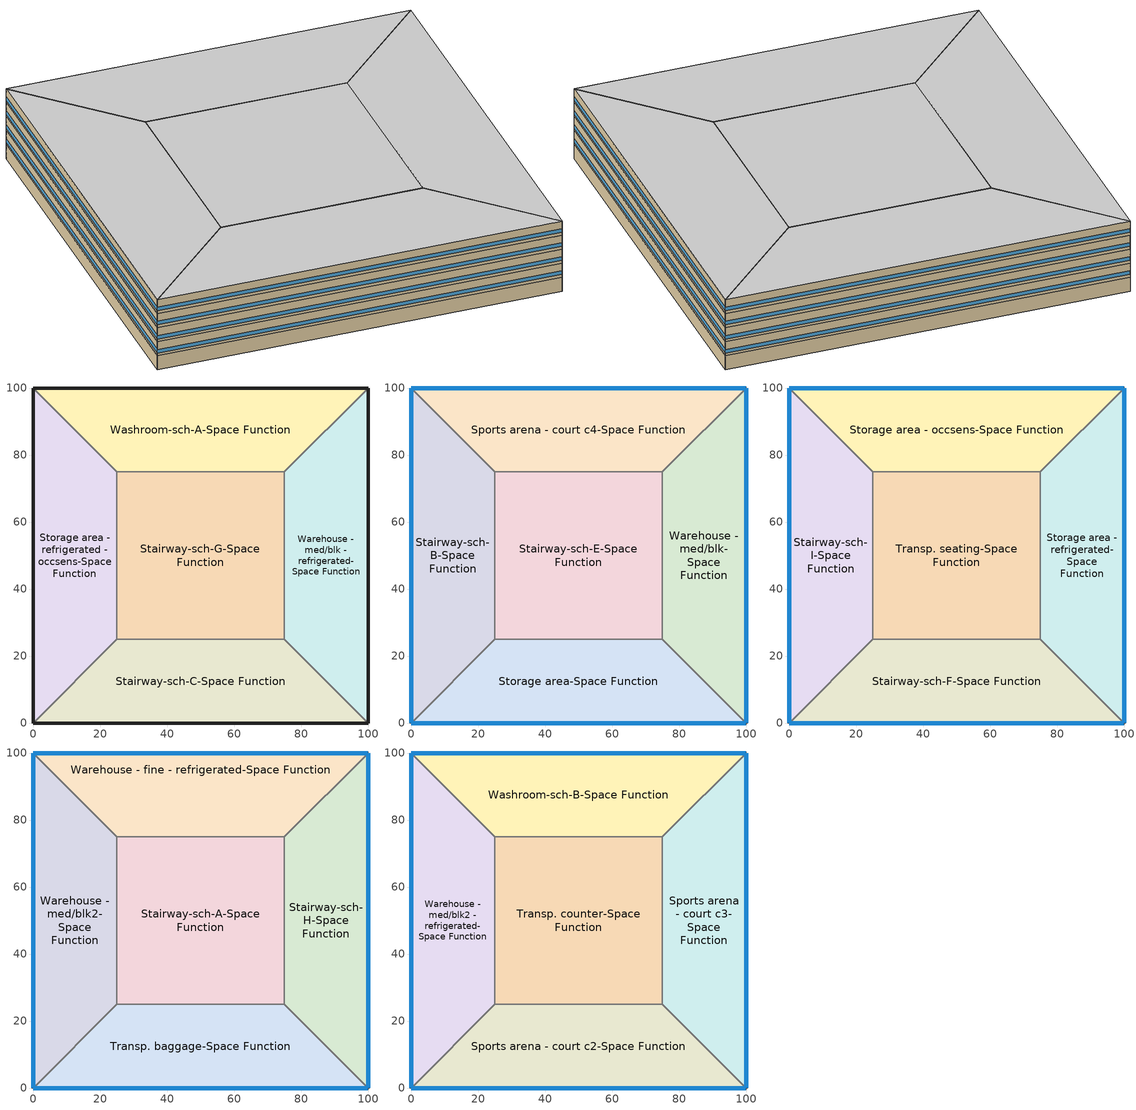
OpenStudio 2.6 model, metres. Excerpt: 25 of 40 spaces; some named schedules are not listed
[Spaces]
Storage area - refrigerated - occsens-Space Function
 floor ground: 0,0 0,100 25,75 25,25 z0
 wall ground: 0,100 0,0 z0:3.8
 wall to Washroom-sch-A-Space Function: 25,75 0,100 z0:3.8
 wall to Stairway-sch-G-Space Function: 25,25 25,75 z0:3.8
 wall to Stairway-sch-C-Space Function: 0,0 25,25 z0:3.8
Washroom-sch-A-Space Function
 floor ground: 0,100 100,100 75,75 25,75 z0
 wall ground: 100,100 0,100 z0:3.8
 wall to Warehouse - med/blk - refrigerated-Space Function: 75,75 100,100 z0:3.8
 wall to Stairway-sch-G-Space Function: 25,75 75,75 z0:3.8
Warehouse - med/blk - refrigerated-Space Function
 floor ground: 100,100 100,0 75,25 75,75 z0
 wall ground: 100,0 100,100 z0:3.8
 wall to Stairway-sch-C-Space Function: 75,25 100,0 z0:3.8
 wall to Stairway-sch-G-Space Function: 75,75 75,25 z0:3.8
Stairway-sch-C-Space Function
 floor ground: 100,0 0,0 25,25 75,25 z0
 wall ground: 0,0 100,0 z0:3.8
 wall to Stairway-sch-G-Space Function: 75,25 25,25 z0:3.8
Stairway-sch-G-Space Function
 floor ground: 25,25 25,75 75,75 75,25 z0
Stairway-sch-B-Space Function
 floor to Storage area - refrigerated - occsens-Space Function: 0,0 0,100 25,75 25,25 z3.8
 wall outside: 0,100 0,0 z3.8:7.6
 wall to Sports arena - court c4-Space Function: 25,75 0,100 z3.8:7.6
 wall to Stairway-sch-E-Space Function: 25,25 25,75 z3.8:7.6
 wall to Storage area-Space Function: 0,0 25,25 z3.8:7.6
 window: 0,99.97 0,0.03 z4.56:5.51
Sports arena - court c4-Space Function
 floor to Washroom-sch-A-Space Function: 0,100 100,100 75,75 25,75 z3.8
 wall outside: 100,100 0,100 z3.8:7.6
 wall to Warehouse - med/blk-Space Function: 75,75 100,100 z3.8:7.6
 wall to Stairway-sch-E-Space Function: 25,75 75,75 z3.8:7.6
 window: 99.97,100 0.03,100 z4.56:5.51
Warehouse - med/blk-Space Function
 floor to Warehouse - med/blk - refrigerated-Space Function: 100,100 100,0 75,25 75,75 z3.8
 wall outside: 100,0 100,100 z3.8:7.6
 wall to Storage area-Space Function: 75,25 100,0 z3.8:7.6
 wall to Stairway-sch-E-Space Function: 75,75 75,25 z3.8:7.6
 window: 100,0.03 100,99.97 z4.56:5.51
Storage area-Space Function
 floor to Stairway-sch-C-Space Function: 100,0 0,0 25,25 75,25 z3.8
 wall outside: 0,0 100,0 z3.8:7.6
 wall to Stairway-sch-E-Space Function: 75,25 25,25 z3.8:7.6
 window: 0.03,0 99.97,0 z4.56:5.51
Stairway-sch-E-Space Function
 floor to Stairway-sch-G-Space Function: 25,25 25,75 75,75 75,25 z3.8
Stairway-sch-I-Space Function
 floor to Stairway-sch-B-Space Function: 0,0 0,100 25,75 25,25 z7.6
 wall outside: 0,100 0,0 z7.6:11.4
 wall to Storage area - occsens-Space Function: 25,75 0,100 z7.6:11.4
 wall to Transp. seating-Space Function: 25,25 25,75 z7.6:11.4
 wall to Stairway-sch-F-Space Function: 0,0 25,25 z7.6:11.4
 window: 0,99.97 0,0.03 z8.36:9.31
Storage area - occsens-Space Function
 floor to Sports arena - court c4-Space Function: 0,100 100,100 75,75 25,75 z7.6
 wall outside: 100,100 0,100 z7.6:11.4
 wall to Storage area - refrigerated-Space Function: 75,75 100,100 z7.6:11.4
 wall to Transp. seating-Space Function: 25,75 75,75 z7.6:11.4
 window: 99.97,100 0.03,100 z8.36:9.31
Storage area - refrigerated-Space Function
 floor to Warehouse - med/blk-Space Function: 100,100 100,0 75,25 75,75 z7.6
 wall outside: 100,0 100,100 z7.6:11.4
 wall to Stairway-sch-F-Space Function: 75,25 100,0 z7.6:11.4
 wall to Transp. seating-Space Function: 75,75 75,25 z7.6:11.4
 window: 100,0.03 100,99.97 z8.36:9.31
Stairway-sch-F-Space Function
 floor to Storage area-Space Function: 100,0 0,0 25,25 75,25 z7.6
 wall outside: 0,0 100,0 z7.6:11.4
 wall to Transp. seating-Space Function: 75,25 25,25 z7.6:11.4
 window: 0.03,0 99.97,0 z8.36:9.31
Transp. seating-Space Function
 floor to Stairway-sch-E-Space Function: 25,25 25,75 75,75 75,25 z7.6
Warehouse - med/blk2-Space Function
 floor to Stairway-sch-I-Space Function: 0,0 0,100 25,75 25,25 z11.4
 wall outside: 0,100 0,0 z11.4:15.2
 wall to Warehouse - fine - refrigerated-Space Function: 25,75 0,100 z11.4:15.2
 wall to Stairway-sch-A-Space Function: 25,25 25,75 z11.4:15.2
 wall to Transp. baggage-Space Function: 0,0 25,25 z11.4:15.2
 window: 0,99.97 0,0.03 z12.16:13.11
Warehouse - fine - refrigerated-Space Function
 floor to Storage area - occsens-Space Function: 0,100 100,100 75,75 25,75 z11.4
 wall outside: 100,100 0,100 z11.4:15.2
 wall to Stairway-sch-H-Space Function: 75,75 100,100 z11.4:15.2
 wall to Stairway-sch-A-Space Function: 25,75 75,75 z11.4:15.2
 window: 99.97,100 0.03,100 z12.16:13.11
Stairway-sch-H-Space Function
 floor to Storage area - refrigerated-Space Function: 100,100 100,0 75,25 75,75 z11.4
 wall outside: 100,0 100,100 z11.4:15.2
 wall to Transp. baggage-Space Function: 75,25 100,0 z11.4:15.2
 wall to Stairway-sch-A-Space Function: 75,75 75,25 z11.4:15.2
 window: 100,0.03 100,99.97 z12.16:13.11
Transp. baggage-Space Function
 floor to Stairway-sch-F-Space Function: 100,0 0,0 25,25 75,25 z11.4
 wall outside: 0,0 100,0 z11.4:15.2
 wall to Stairway-sch-A-Space Function: 75,25 25,25 z11.4:15.2
 window: 0.03,0 99.97,0 z12.16:13.11
Stairway-sch-A-Space Function
 floor to Transp. seating-Space Function: 25,25 25,75 75,75 75,25 z11.4
Warehouse - med/blk2 - refrigerated-Space Function
 floor to Warehouse - med/blk2-Space Function: 0,0 0,100 25,75 25,25 z15.2
 wall outside: 0,100 0,0 z15.2:19
 wall to Washroom-sch-B-Space Function: 25,75 0,100 z15.2:19
 wall to Transp. counter-Space Function: 25,25 25,75 z15.2:19
 wall to Sports arena - court c2-Space Function: 0,0 25,25 z15.2:19
 window: 0,99.97 0,0.03 z15.96:16.91
 ceiling to Sports arena - court c1-Space Function: 25,25 25,75 0,100 0,0 z19
Washroom-sch-B-Space Function
 floor to Warehouse - fine - refrigerated-Space Function: 0,100 100,100 75,75 25,75 z15.2
 wall outside: 100,100 0,100 z15.2:19
 wall to Sports arena - court c3-Space Function: 75,75 100,100 z15.2:19
 wall to Transp. counter-Space Function: 25,75 75,75 z15.2:19
 window: 99.97,100 0.03,100 z15.96:16.91
 ceiling to Sports arena - ring-Space Function: 25,75 75,75 100,100 0,100 z19
Sports arena - court c3-Space Function
 floor to Stairway-sch-H-Space Function: 100,100 100,0 75,25 75,75 z15.2
 wall outside: 100,0 100,100 z15.2:19
 wall to Sports arena - court c2-Space Function: 75,25 100,0 z15.2:19
 wall to Transp. counter-Space Function: 75,75 75,25 z15.2:19
 window: 100,0.03 100,99.97 z15.96:16.91
 ceiling to Sales area-Space Function: 75,75 75,25 100,0 100,100 z19
Sports arena - court c2-Space Function
 floor to Transp. baggage-Space Function: 100,0 0,0 25,25 75,25 z15.2
 wall outside: 0,0 100,0 z15.2:19
 wall to Transp. counter-Space Function: 75,25 25,25 z15.2:19
 window: 0.03,0 99.97,0 z15.96:16.91
 ceiling to Retail - mall concourse-Space Function: 75,25 25,25 0,0 100,0 z19
Transp. counter-Space Function
 floor to Stairway-sch-A-Space Function: 25,25 25,75 75,75 75,25 z15.2
 ceiling to Transp. concourse-Space Function: 75,25 75,75 25,75 25,25 z19
[Building]
Building 1: Default Construction Set=BTAP-Mass at hdd = 6250.0; Standards Number of Stories=8; Standards Number of Above Ground Stories=8; Standards Building Type=NECB2011_unknown
[Site]
Fort McMurray AP_AB_CAN: Latitude {deg}=56.653; Longitude {deg}=-111.223; Time Zone {hr}=-7; Elevation {m}=369.1
[Site:WaterMainsTemperature]
Calculation Method=Correlation; Annual Average Outdoor Air Temperature {C}=1.875; Maximum Difference In Monthly Average Outdoor Air Temperatures {deltaC}=34.4
[SizingPeriod:DesignDay] Barometric Pressure {Pa}=96969; Sky Clearness=0; Rain Indicator=0; Snow Indicator=0; Day of Month=21; Daylight Saving Time Indicator=0; Humidity Indicating Type=Wetbulb; Dry-Bulb Temperature Range Modifier Type=DefaultMultipliers
Name | Maximum Dry-Bulb Temperature {C} | Daily Dry-Bulb Temperature Range {deltaC} | Humidity Indicating Conditions at Maximum Dry-Bulb | Wind Speed {m/s} | Wind Direction {deg} | Month | Day Type | Solar Model Indicator | ASHRAE Taub | ASHRAE Taud
Fort McMurray AP Ann Htg 99.6% Condns DB | -36.2 | 0 | -36.2 | 1 | 90 | 1 | WinterDesignDay | ASHRAEClearSky
Fort McMurray AP Ann Clg .4% Condns DB=>MWB | 28.9 | 12.4 | 17.8 | 3.7 | 250 | 7 | SummerDesignDay | ASHRAETau | 0.377 | 2.403
[Site:GroundTemperature:BuildingSurface]
19.527, 19.502, 19.536, 19.598, 20.002, 21.64, 22.225, 22.375, 21.449, 20.121, 19.802, 19.633
[Material:NoMass] Roughness=Smooth; Thermal Absorptance=0.9; Solar Absorptance=0.7
Name | Thermal Resistance {m2-K/W} | Visible Absorptance
Typical Carpet Pad; Typical Carpet Pad 1 | 0.21648 | 0.8
Typical Insulation 1 | 5.91238 | 0.7
Typical Insulation 2 | 4.49096 | 0.7
Typical Insulation 3 | 6.17282 | 0.7
Typical Carpet Pad 2 | 1.25503 | 0.8
Typical Carpet Pad 3; Typical Carpet Pad 4 | 3.45515 | 0.8
Typical Insulation 4 | 0.454528 | 0.7
Typical Insulation 5 | 0.454545 | 0.7
[Material]
Name | Roughness | Thickness {m} | Conductivity {W/m-K} | Density {kg/m3} | Specific Heat {J/kg-K} | Thermal Absorptance | Solar Absorptance | Visible Absorptance
G05 25mm wood | MediumSmooth | 0.0254 | 0.15 | 608 | 1630 | 0.9 | 0.5 | 0.5
100mm Normalweight concrete floor 1 | MediumSmooth | 0.1016 | 2.31 | 2322 | 832
G01 13mm gypsum board 1 | Smooth | 0.0127 | 0.16 | 800 | 1090 | 0.9 | 0.7 | 0.5
4 in. Normalweight Concrete Floor 1 | MediumRough | 0.1016 | 2.31 | 2322 | 832 | 0.9 | 0.7 | 0.7
1IN Stucco 1 | Smooth | 0.0253 | 0.6918 | 1858 | 837 | 0.9 | 0.7 | 0.92
8IN CONCRETE HW RefBldg 1 | Rough | 0.2032 | 1.311 | 2240 | 836.8 | 0.9 | 0.7 | 0.7
1/2IN Gypsum 1 | Smooth | 0.0127 | 0.16 | 784.9 | 830 | 0.9 | 0.4 | 0.4
Metal Roof Surface 1; F08 Metal surface 1 | Smooth | 0.0008 | 45.28 | 7824 | 500 | 0.9 | 0.7 | 0.7
6 in. Normalweight Concrete Floor 1; 6 in. Normalweight Concrete Floor 2; 6 in. Normalweight Concrete Floor 3 | MediumRough | 0.1524 | 2.31 | 2322 | 832 | 0.9 | 0.7 | 0.7
[Construction]
BTAP-Int-Partition; BTAP-Int-Door: G05 25mm wood
BTAP-Int-Floor: 100mm Normalweight concrete floor 1, Typical Carpet Pad
BTAP-Int-Wall: G01 13mm gypsum board 1, G01 13mm gypsum board 1
BTAP-Int-Ceiling: Typical Carpet Pad, 100mm Normalweight concrete floor 1
BTAP-Int-Window: SimpleGlazing
BTAP-Ext-Floor-Mass:U-0.162: Typical Insulation 1, 4 in. Normalweight Concrete Floor 1, Typical Carpet Pad 1
BTAP-Ext-Wall-Mass:U-0.21: 1IN Stucco 1, 8IN CONCRETE HW RefBldg 1, Typical Insulation 2, 1/2IN Gypsum 1
BTAP-Ext-Roof-Metal:U-0.162: Metal Roof Surface 1, Typical Insulation 3
BTAP-Grnd-Floor-Mass:U-0.757: 6 in. Normalweight Concrete Floor 1, Typical Carpet Pad 2
BTAP-Grnd-Wall-Mass:U-0.284: 6 in. Normalweight Concrete Floor 2, Typical Carpet Pad 3
BTAP-Grnd-Roof-Mass:U-0.284: 6 in. Normalweight Concrete Floor 3, Typical Carpet Pad 4
BTAP-Ext-FixedWindow:U=0.220 SHGC=0.600; BTAP-Ext-GlassDoors:U=0.220 SHGC=0.600; BTAP-Ext-Skylights:U=0.220 SHGC=0.600; BTAP-Ext-DaylightDomes:U=0.220 SHGC=0.600; BTAP-Ext-DaylightDiffuser:U=0.220 SHGC=0.600: SimpleGlazing:U=0.220 SHGC=0.600
BTAP-Ext-Door:U-2.2: F08 Metal surface 1, Typical Insulation 4
BTAP-Ext-OverHeadDoor:U-2.2: Typical Insulation 5
[DefaultConstructionSet]
BTAP-Mass at hdd = 6250.0: Default Exterior Surface Constructions=BTAP-Mass at hdd = 6250.0; Default Interior Surface Constructions=Default Surface Constructions 2; Default Ground Contact Surface Constructions=BTAP-Mass at hdd = 6250.0 1; Default Exterior SubSurface Constructions=BTAP-Mass at hdd = 6250.0; Default Interior SubSurface Constructions=Default Sub Surface Constructions 2; Interior Partition Construction=BTAP-Int-Partition
[DefaultSurfaceConstructions]
Name | Floor Construction | Wall Construction | Roof Ceiling Construction
Default Surface Constructions 2 | BTAP-Int-Floor | BTAP-Int-Wall | BTAP-Int-Ceiling
BTAP-Mass at hdd = 6250.0 | BTAP-Ext-Floor-Mass:U-0.162 | BTAP-Ext-Wall-Mass:U-0.21 | BTAP-Ext-Roof-Metal:U-0.162
BTAP-Mass at hdd = 6250.0 1 | BTAP-Grnd-Floor-Mass:U-0.757 | BTAP-Grnd-Wall-Mass:U-0.284 | BTAP-Grnd-Roof-Mass:U-0.284
[DefaultSubSurfaceConstructions]
Name | Fixed Window Construction | Operable Window Construction | Door Construction | Glass Door Construction | Overhead Door Construction | Skylight Construction | Tubular Daylight Dome Construction | Tubular Daylight Diffuser Construction
Default Sub Surface Constructions 2 | BTAP-Int-Window | BTAP-Int-Window | BTAP-Int-Door
BTAP-Mass at hdd = 6250.0 | BTAP-Ext-FixedWindow:U=0.220 SHGC=0.600 | BTAP-Ext-FixedWindow:U=0.220 SHGC=0.600 | BTAP-Ext-Door:U-2.2 | BTAP-Ext-GlassDoors:U=0.220 SHGC=0.600 | BTAP-Ext-OverHeadDoor:U-2.2 | BTAP-Ext-Skylights:U=0.220 SHGC=0.600 | BTAP-Ext-DaylightDomes:U=0.220 SHGC=0.600 | BTAP-Ext-DaylightDiffuser:U=0.220 SHGC=0.600
[WindowMaterial:SimpleGlazingSystem] U-Factor {W/m2-K}=2.2; Solar Heat Gain Coefficient=0.6; Visible Transmittance=0.21
SimpleGlazing; SimpleGlazing:U=0.220 SHGC=0.600
[BuildingStory] Nominal Floor to Floor Height {m}=3.8
Name | Nominal Z Coordinate {m}
Story 1 | 0
Story 2 | 3.8
Story 3 | 7.6
Story 4 | 11.4
Story 5 | 15.2
[Space]
Name | Space Type | Building Story | Thermal Zone
Storage area - refrigerated - occsens-Space Function | Space Function Storage area - refrigerated - occsens | Story 1 | Storage area - refrigerated - occsens-Space Function ZN
Washroom-sch-A-Space Function | Space Function Washroom-sch-A | Story 1 | Washroom-sch-A-Space Function ZN
Warehouse - med/blk - refrigerated-Space Function | Space Function Warehouse - med/blk - refrigerated | Story 1 | Warehouse - med/blk - refrigerated-Space Function ZN
Stairway-sch-C-Space Function | Space Function Stairway-sch-C | Story 1 | Stairway-sch-C-Space Function ZN
Stairway-sch-G-Space Function | Space Function Stairway-sch-G | Story 1 | Stairway-sch-G-Space Function ZN
Stairway-sch-B-Space Function | Space Function Stairway-sch-B | Story 2 | Stairway-sch-B-Space Function ZN
Sports arena - court c4-Space Function | Space Function Sports arena - court c4 | Story 2 | Sports arena - court c4-Space Function ZN
Warehouse - med/blk-Space Function | Space Function Warehouse - med/blk | Story 2 | Warehouse - med/blk-Space Function ZN
Storage area-Space Function | Space Function Storage area | Story 2 | Storage area-Space Function ZN
Stairway-sch-E-Space Function | Space Function Stairway-sch-E | Story 2 | Stairway-sch-E-Space Function ZN
Stairway-sch-I-Space Function | Space Function Stairway-sch-I | Story 3 | Stairway-sch-I-Space Function ZN
Storage area - occsens-Space Function | Space Function Storage area - occsens | Story 3 | Storage area - occsens-Space Function ZN
Storage area - refrigerated-Space Function | Space Function Storage area - refrigerated | Story 3 | Storage area - refrigerated-Space Function ZN
Stairway-sch-F-Space Function | Space Function Stairway-sch-F | Story 3 | Stairway-sch-F-Space Function ZN
Transp. seating-Space Function | Space Function Transp. seating | Story 3 | Transp. seating-Space Function ZN
Warehouse - med/blk2-Space Function | Space Function Warehouse - med/blk2 | Story 4 | Warehouse - med/blk2-Space Function ZN
Warehouse - fine - refrigerated-Space Function | Space Function Warehouse - fine - refrigerated | Story 4 | Warehouse - fine - refrigerated-Space Function ZN
Stairway-sch-H-Space Function | Space Function Stairway-sch-H | Story 4 | Stairway-sch-H-Space Function ZN
Transp. baggage-Space Function | Space Function Transp. baggage | Story 4 | Transp. baggage-Space Function ZN
Stairway-sch-A-Space Function | Space Function Stairway-sch-A | Story 4 | Stairway-sch-A-Space Function ZN
Warehouse - med/blk2 - refrigerated-Space Function | Space Function Warehouse - med/blk2 - refrigerated | Story 5 | Warehouse - med/blk2 - refrigerated-Space Function ZN
Washroom-sch-B-Space Function | Space Function Washroom-sch-B | Story 5 | Washroom-sch-B-Space Function ZN
Sports arena - court c3-Space Function | Space Function Sports arena - court c3 | Story 5 | Sports arena - court c3-Space Function ZN
Sports arena - court c2-Space Function | Space Function Sports arena - court c2 | Story 5 | Sports arena - court c2-Space Function ZN
Transp. counter-Space Function | Space Function Transp. counter | Story 5 | Transp. counter-Space Function ZN
[SpaceType] Standards Building Type=Space Function
Name | Default Schedule Set | Design Specification Outdoor Air Object | Standards Space Type
Space Function Sports arena - court c4 | Space Function Sports arena - court c4 Schedule Set | Space Function Sports arena - court c4 Ventilation | Sports arena - court c4
Space Function Stairway-sch-B | Space Function Stairway-sch-B Schedule Set | Space Function Stairway-sch-B Ventilation | Stairway-sch-B
Space Function Stairway-sch-C | Space Function Stairway-sch-C Schedule Set | Space Function Stairway-sch-C Ventilation | Stairway-sch-C
Space Function Stairway-sch-E | Space Function Stairway-sch-E Schedule Set | Space Function Stairway-sch-E Ventilation | Stairway-sch-E
Space Function Stairway-sch-F | Space Function Stairway-sch-F Schedule Set | Space Function Stairway-sch-F Ventilation | Stairway-sch-F
Space Function Stairway-sch-G | Space Function Stairway-sch-G Schedule Set | Space Function Stairway-sch-G Ventilation | Stairway-sch-G
Space Function Stairway-sch-I | Space Function Stairway-sch-I Schedule Set | Space Function Stairway-sch-I Ventilation | Stairway-sch-I
Space Function Storage area | Space Function Storage area Schedule Set | Space Function Storage area Ventilation | Storage area
Space Function Storage area - occsens | Space Function Storage area - occsens Schedule Set | Space Function Storage area - occsens Ventilation | Storage area - occsens
Space Function Storage area - refrigerated | Space Function Storage area - refrigerated Schedule Set | Space Function Storage area - refrigerated Ventilation | Storage area - refrigerated
Space Function Storage area - refrigerated - occsens | Space Function Storage area - refrigerated - occsens Schedule Set | Space Function Storage area - refrigerated - occsens Ventilation | Storage area - refrigerated - occsens
Space Function Transp. seating | Space Function Transp. seating Schedule Set | Space Function Transp. seating Ventilation | Transp. seating
Space Function Warehouse - med/blk | Space Function Warehouse - med/blk Schedule Set | Space Function Warehouse - med/blk Ventilation | Warehouse - med/blk
Space Function Warehouse - med/blk - refrigerated | Space Function Warehouse - med/blk - refrigerated Schedule Set | Space Function Warehouse - med/blk - refrigerated Ventilation | Warehouse - med/blk - refrigerated
Space Function Washroom-sch-A | Space Function Washroom-sch-A Schedule Set | Space Function Washroom-sch-A Ventilation | Washroom-sch-A
[SpaceInfiltration:DesignFlowRate] Schedule=Always On Discrete; Design Flow Rate Calculation Method=Flow/ExteriorArea; Flow per Exterior Surface Area {m3/s-m2}=0.00025; Constant Term Coefficient=0; Temperature Term Coefficient=0; Velocity Term Coefficient=0.224; Velocity Squared Term Coefficient=0
Name | Space or SpaceType
Sports arena - court c2-Space Function Infiltration | Sports arena - court c2-Space Function
Sports arena - court c3-Space Function Infiltration | Sports arena - court c3-Space Function
Sports arena - court c4-Space Function Infiltration | Sports arena - court c4-Space Function
Stairway-sch-B-Space Function Infiltration | Stairway-sch-B-Space Function
Stairway-sch-F-Space Function Infiltration | Stairway-sch-F-Space Function
Stairway-sch-H-Space Function Infiltration | Stairway-sch-H-Space Function
Stairway-sch-I-Space Function Infiltration | Stairway-sch-I-Space Function
Storage area - occsens-Space Function Infiltration | Storage area - occsens-Space Function
Storage area - refrigerated-Space Function Infiltration | Storage area - refrigerated-Space Function
Storage area-Space Function Infiltration | Storage area-Space Function
Transp. baggage-Space Function Infiltration | Transp. baggage-Space Function
Warehouse - fine - refrigerated-Space Function Infiltration | Warehouse - fine - refrigerated-Space Function
Warehouse - med/blk-Space Function Infiltration | Warehouse - med/blk-Space Function
Warehouse - med/blk2 - refrigerated-Space Function Infiltration | Warehouse - med/blk2 - refrigerated-Space Function
Warehouse - med/blk2-Space Function Infiltration | Warehouse - med/blk2-Space Function
Washroom-sch-B-Space Function Infiltration | Washroom-sch-B-Space Function
[ThermalZone] Use Ideal Air Loads=No
Name | Thermostat
Sports arena - court c2-Space Function ZN | Space Function Sports arena - court c2 Thermostat 2
Sports arena - court c3-Space Function ZN | Space Function Sports arena - court c3 Thermostat 2
Sports arena - court c4-Space Function ZN | Space Function Sports arena - court c4 Thermostat 2
Stairway-sch-A-Space Function ZN | Space Function Stairway-sch-A Thermostat 2
Stairway-sch-B-Space Function ZN | Space Function Stairway-sch-B Thermostat 2
Stairway-sch-C-Space Function ZN | Space Function Stairway-sch-C Thermostat 2
Stairway-sch-E-Space Function ZN | Space Function Stairway-sch-E Thermostat 2
Stairway-sch-F-Space Function ZN | Space Function Stairway-sch-F Thermostat 2
Stairway-sch-G-Space Function ZN | Space Function Stairway-sch-G Thermostat 2
Stairway-sch-H-Space Function ZN | Space Function Stairway-sch-H Thermostat 2
Stairway-sch-I-Space Function ZN | Space Function Stairway-sch-I Thermostat 2
Storage area - occsens-Space Function ZN | Space Function Storage area - occsens Thermostat 2
Storage area - refrigerated - occsens-Space Function ZN | Space Function Storage area - refrigerated - occsens Thermostat 2
Storage area - refrigerated-Space Function ZN | Space Function Storage area - refrigerated Thermostat 2
Storage area-Space Function ZN | Space Function Storage area Thermostat 2
Transp. baggage-Space Function ZN | Space Function Transp. baggage Thermostat 2
Transp. counter-Space Function ZN | Space Function Transp. counter Thermostat 2
Transp. seating-Space Function ZN | Space Function Transp. seating Thermostat 2
Warehouse - fine - refrigerated-Space Function ZN | Space Function Warehouse - fine - refrigerated Thermostat 2
Warehouse - med/blk - refrigerated-Space Function ZN | Space Function Warehouse - med/blk - refrigerated Thermostat 2
Warehouse - med/blk-Space Function ZN | Space Function Warehouse - med/blk Thermostat 2
Warehouse - med/blk2 - refrigerated-Space Function ZN | Space Function Warehouse - med/blk2 - refrigerated Thermostat 2
Warehouse - med/blk2-Space Function ZN | Space Function Warehouse - med/blk2 Thermostat 2
Washroom-sch-A-Space Function ZN | Space Function Washroom-sch-A Thermostat 2
Washroom-sch-B-Space Function ZN | Space Function Washroom-sch-B Thermostat 2
